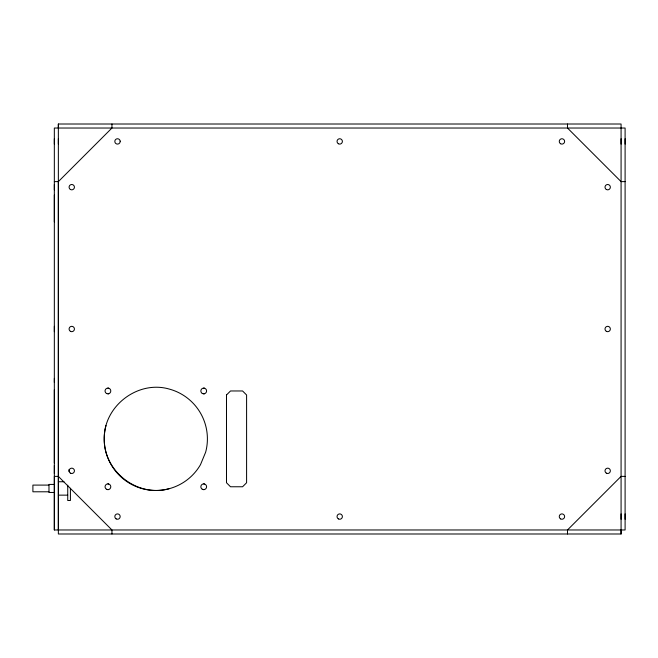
<?xml version="1.0" encoding="UTF-8"?>
<svg xmlns="http://www.w3.org/2000/svg" width="658" height="658" viewBox="0 0 658 658"><rect width="100%" height="100%" fill="white"/><g stroke="black" fill="none" stroke-linecap="round" stroke-linejoin="round"><path stroke-width="0.99" d="M54.334 529.97L54.334 128.03L625.1 128.03L625.1 529.97L54.334 529.97L54.334 476.384L58.356 476.384L111.95 529.97L111.95 533.992M58.356 124.008L58.356 533.992L621.078 533.992L621.078 124.008L58.356 124.008L58.356 128.03M111.95 124.008L111.95 128.03L58.356 181.616L58.356 529.97M567.484 533.992L567.484 529.97L621.078 476.384L625.1 476.384M567.484 124.008L567.484 128.03L621.078 181.616L625.1 181.616M105.996 425.512A51.579 51.579 0 0 0 200.493 464.655L205.641 452.219A51.579 51.579 0 0 0 169.172 389.043C137.769 379.995 103.635 406.192 104.235 438.861C103.635 471.539 137.769 497.728 169.172 488.688M108.118 393.821L108.669 393.747M203.717 393.846L204.465 393.747M107.92 489.642L108.669 489.544M203.717 489.642L204.465 489.544M54.334 181.616L58.356 181.616M58.356 481.746L63.982 481.746M54.606 484.42L48.98 484.42L48.98 492.464L54.606 492.464M48.98 485.094L32.9 485.094L32.9 491.789L48.98 491.789M58.356 495.145L67.733 495.145M203.717 388.088L204.465 388.187M107.92 388.088L108.669 388.187M203.717 483.885L204.465 483.984M107.92 483.885L108.669 483.984M625.1 138.748L625.1 144.102M625.1 513.898L625.1 519.252M621.078 138.748L621.078 144.102M621.078 513.898L621.078 519.252M621.078 529.97L621.078 533.992M70.414 488.285L70.414 500.499L67.733 500.499L67.733 485.226M69.074 469.442L69.074 471.49M58.356 138.748L58.356 144.102M54.334 138.748L54.334 144.102M54.334 184.487L54.334 189.849M54.334 195.015L54.334 221.812M54.334 326.319L54.334 331.681M54.334 378.375L54.334 382.388M54.334 389.758L54.334 462.985M54.334 465.461L54.334 473.513M226.492 394.989L226.492 482.742L230.514 486.764L242.572 486.764L246.594 482.742L246.594 394.989L242.572 390.967L230.514 390.967L226.492 394.989M120.167 141.166L120.143 141.865A2.681 2.681 0 0 1 115.8 143.493L115.323 142.983A2.681 2.681 0 0 1 116.556 138.92A2.681 2.681 0 0 1 120.167 141.166M70.414 189.488A2.681 2.681 0 0 0 74.436 187.168A2.681 2.681 0 0 0 70.414 184.849A2.681 2.681 0 0 0 70.414 189.488M338.376 143.748A2.681 2.681 0 0 0 342.399 141.429A2.681 2.681 0 0 0 338.376 139.101A2.681 2.681 0 0 0 338.376 143.748M560.6 143.748A2.681 2.681 0 0 0 564.622 141.429A2.681 2.681 0 0 0 560.6 139.101A2.681 2.681 0 0 0 560.6 143.748M606.339 189.488A2.681 2.681 0 0 0 610.361 187.168A2.681 2.681 0 0 0 606.339 184.849A2.681 2.681 0 0 0 606.339 189.488M606.339 331.319A2.681 2.681 0 0 0 610.361 329A2.681 2.681 0 0 0 606.339 326.681A2.681 2.681 0 0 0 606.339 331.319M606.339 473.151A2.681 2.681 0 0 0 610.361 470.832A2.681 2.681 0 0 0 606.339 468.512A2.681 2.681 0 0 0 606.339 473.151M560.6 518.899A2.681 2.681 0 0 0 564.622 516.571A2.681 2.681 0 0 0 560.6 514.252A2.681 2.681 0 0 0 560.6 518.899M338.376 518.899A2.681 2.681 0 0 0 342.399 516.571A2.681 2.681 0 0 0 338.376 514.252A2.681 2.681 0 0 0 338.376 518.899M70.414 473.151A2.681 2.681 0 0 0 74.436 470.832A2.681 2.681 0 0 0 70.414 468.512A2.681 2.681 0 0 0 70.414 473.151M116.162 518.899A2.681 2.681 0 0 0 120.175 516.571A2.681 2.681 0 0 0 116.162 514.252A2.681 2.681 0 0 0 116.162 518.899M70.414 331.319A2.681 2.681 0 0 0 74.436 329A2.681 2.681 0 0 0 70.414 326.681A2.681 2.681 0 0 0 70.414 331.319M106.481 393.459A2.879 2.879 0 0 0 110.799 390.967A2.879 2.879 0 0 0 106.481 388.475A2.879 2.879 0 0 0 106.481 393.459M202.277 489.256A2.879 2.879 0 0 0 206.596 486.764A2.879 2.879 0 0 0 202.277 484.272A2.879 2.879 0 0 0 202.277 489.256M106.481 489.256A2.879 2.879 0 0 0 110.799 486.764A2.879 2.879 0 0 0 106.481 484.272A2.879 2.879 0 0 0 106.481 489.256M202.277 393.459A2.879 2.879 0 0 0 206.596 390.967A2.879 2.879 0 0 0 202.277 388.475A2.879 2.879 0 0 0 202.277 393.459"/></g></svg>
